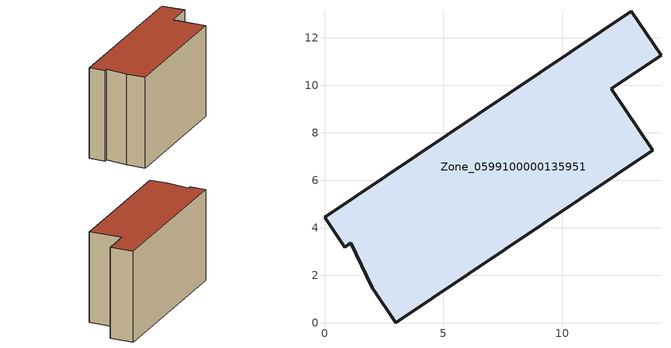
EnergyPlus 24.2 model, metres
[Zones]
Zone_0599100000135951
 floor ground (C_G): 2,1.48 1.1,3.37 0.86,3.18 0,4.46 12.91,13.13 14.16,11.27 12.07,9.86 13.81,7.26 3,0 z0
 wall outside (C_F): 14.16,11.27 12.91,13.13 0,4.46 0.86,3.18 1.1,3.37 2,1.48 3,0 13.81,7.26 12.07,9.86 14.16,11.27 z0:8.59
 roof outside (C_R): 2,1.48 3,0 13.81,7.26 12.07,9.86 14.16,11.27 12.91,13.13 0,4.46 0.86,3.18 1.1,3.37 z8.59
[BUILDING]
Pand.0599100000135951: North Axis=0; Terrain=City; Loads Convergence Tolerance Value=0.04; Temperature Convergence Tolerance Value=0.4; Solar Distribution=FullExterior; Maximum Number of Warmup Days=25; Minimum Number of Warmup Days=1
[Site:Location]
Rotterdam.The.Hague.AP_ZH_NLD Design_Conditions: Latitude=51.96; Longitude=4.45; Time Zone=1; Elevation=-4.5
[SITE:GROUNDTEMPERATURE:BUILDINGSURFACE]
18, 18, 18, 18, 18, 18, 18, 18, 18, 18, 18, 18
[MATERIAL] Thermal Absorptance=0.9; Solar Absorptance=0.7; Visible Absorptance=0.7
Name | Roughness | Thickness | Conductivity | Density | Specific Heat
G.TI.1975-1991 | MediumSmooth | 0.15 | 0.288461 | 540 | 1210
F.TI.1975-1991 | Rough | 0.3 | 0.230769 | 1920 | 840
R.TI.1975-1991 | MediumRough | 0.2 | 0.153846 | 1500 | 1000
[CONSTRUCTION]
C_G: G.TI.1975-1991
C_F: F.TI.1975-1991
C_R: R.TI.1975-1991
[ZONE]
Zone_0599100000135951: Type=1; Multiplier=1; Ceiling Height=Autocalculate; Volume=Autocalculate; Floor Area=autocalculate; Part of Total Floor Area=Yes
[ZONEINFILTRATION:DESIGNFLOWRATE]
Infil_Zone_0599100000135951: Zone or ZoneList or Space or SpaceList=Zone_0599100000135951; Schedule=AlwaysOn; Design Flow Rate Calculation Method=Flow/Area; Flow Rate per Floor Area=0.003; Constant Term Coefficient=1; Temperature Term Coefficient=0; Velocity Term Coefficient=0; Velocity Squared Term Coefficient=0
[HVACTEMPLATE:ZONE:IDEALLOADSAIRSYSTEM]
Zone_0599100000135951: Maximum Heating Supply Air Temperature=50; Minimum Cooling Supply Air Temperature=13; Maximum Heating Supply Air Humidity Ratio=0.0156; Minimum Cooling Supply Air Humidity Ratio=0.0077; Heating Limit=NoLimit; Cooling Limit=NoLimit; Dehumidification Control Type=ConstantSensibleHeatRatio; Cooling Sensible Heat Ratio=0.7; Dehumidification Setpoint=60; Humidification Control Type=None; Humidification Setpoint=30; Outdoor Air Method=None; Outdoor Air Flow Rate per Person=0.00944; Outdoor Air Flow Rate per Zone Floor Area=0; Outdoor Air Flow Rate per Zone=0; Demand Controlled Ventilation Type=None; Outdoor Air Economizer Type=NoEconomizer; Heat Recovery Type=None; Sensible Heat Recovery Effectiveness=0.7; Latent Heat Recovery Effectiveness=0.65
[ZONECONTROL:THERMOSTAT]
ThermostatControl_Zone_0599100000135951: Zone or ZoneList=Zone_0599100000135951; Control Type Schedule=DualSetpointControlType; Control 1=Thermostat_Zone_0599100000135951; Temperature Difference Between Cutout And Setpoint=0
[THERMOSTATSETPOINT:DUALSETPOINT]
Thermostat_Zone_0599100000135951: Heating Setpoint Temperature Schedule=HeatingSetpoint_Zone_0599100000135951; Cooling Setpoint Temperature Schedule=CoolingSetpoint_Zone_0599100000135951
[SCHEDULE:COMPACT]
HeatingSetpoint_Zone_0599100000135951: Through: 12/31, For: AllDays, Until: 24:00, 21
CoolingSetpoint_Zone_0599100000135951: Through: 12/31, For: AllDays, Until: 24:00, 24
DualSetpointControlType: Through: 12/31, For: AllDays, Until: 24:00, 4
AlwaysOn: Through: 12/31, For: AllDays, Until: 24:00, 1
